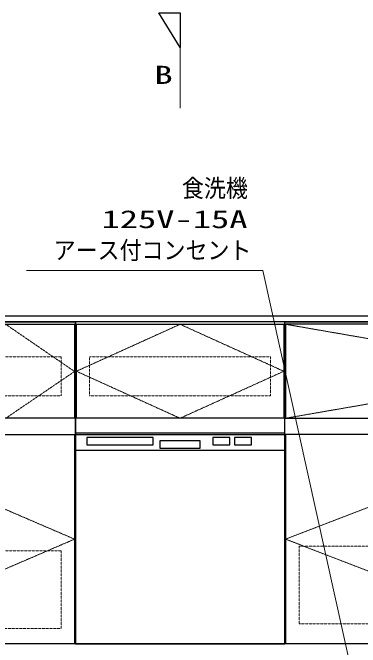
# Model space of a CAD drawing. Units: millimetres, scale not verified. Extents: x -9797 to 9797, y -4555 to 4555.
# Drawn here: x -7129 to -6381, y -1724 to -359 of the extents above; entities that cross this region are included whole.
import ezdxf
from ezdxf.enums import TextEntityAlignment as Align

# ---------------------------------------------------------------- set-up
doc = ezdxf.new("R2010")
doc.units = ezdxf.units.MM
doc.header["$LTSCALE"] = 30
for name, pattern in [('USER1', [0.375, 0.25, -0.125]), ('USER3', [2, 1.25, -0.25, 0.25, -0.25]), ('USER5', [1.125, 0.75, -0.125, 0.125, -0.125])]:
    doc.linetypes.add(name, pattern=pattern)
for name, color, linetype, lineweight in [('0-0_0', 7, 'Continuous', 25), ('0-2_細線ﾚｲﾔｰ', 91, 'USER1', 9), ('0-3_寸法ﾚｲﾔｰ', 30, 'Continuous', 13), ('0-5_1', 7, 'Continuous', 25), ('0-6_図面枠', 3, 'Continuous', 15)]:
    doc.layers.add(name, color=color, linetype=linetype, lineweight=lineweight)
doc.styles.add('ＭＳ ゴシック', font='')
doc.styles.get('ＭＳ ゴシック').set_extended_font_data('MS Gothic')

# ---------------------------------------------------------------- blocks, each defined once
blk = doc.blocks.new('A$C66068E6C')
at = {"layer": '0-0_0'}
for points in [[(0, 20760), (35100, 20760), (35100, 0), (0, 0)], [(60, 14550), (35040, 14550), (35040, 20610), (60, 20610)]]:
    blk.add_lwpolyline(points, close=True, dxfattribs=at)
blk.add_lwpolyline([(35040, 0), (35040, 13500), (60, 13500), (60, 0)], dxfattribs=at)
at = {"layer": '0-2_細線ﾚｲﾔｰ', "linetype": 'USER3'}
for p, q in [((35040, 20610), (60, 14550)), ((60, 20610), (35040, 14550))]:
    blk.add_line(p, q, dxfattribs=at)
blk.add_lwpolyline([(17550, 13500), (35040, 6750), (17550, 0), (60, 6750)], close=True, dxfattribs=at)
at = {"layer": '0-2_細線ﾚｲﾔｰ'}
for points in [[(25500, 2100), (32490, 2100), (32490, 8550), (25500, 8550)], [(34170, 1290), (930, 1290), (930, 6300), (34170, 6300)]]:
    blk.add_lwpolyline(points, close=True, dxfattribs=at)
blk.add_lwpolyline([(32190, 2100), (32190, 8160), (25800, 8160), (25800, 2100)], dxfattribs=at)
blk = doc.blocks.new('A$C62417985')
at = {"layer": '0-0_0'}
blk.add_line((-6750, 13500), (6750, 13500), dxfattribs=at)
at = {"layer": '0-5_1'}
for points in [[(-6750, 13500), (6750, 13500), (6750, 0), (-6750, 0)], [(-6750, 13500), (6750, 13500), (6750, 12465), (-6750, 12465)], [(-1735.6, 13299.1), (-6021.5, 13299.1), (-6021.5, 12832.5), (-1735.6, 12832.5)], [(3214, 13299.1), (2113, 13299.1), (2113, 12832.5), (3214, 12832.5)], [(4614.9, 13299.1), (3514, 13299.1), (3514, 12832.5), (4614.9, 12832.5)], [(1300.5, 13096.7), (-1300.5, 13096.7), (-1300.5, 12630), (1300.5, 12630)]]:
    blk.add_lwpolyline(points, close=True, dxfattribs=at)
blk = doc.blocks.new('A$C660A52EF')
at = {"layer": '0-0_0'}
blk.add_line((13500, 13590), (0, 13590), dxfattribs=at)
for points in [[(13500, 20760), (0, 20760), (0, 0), (13500, 0)], [(13440, 14550), (60, 14550), (60, 20610), (13440, 20610)]]:
    blk.add_lwpolyline(points, close=True, dxfattribs=at)
at = {"layer": '0-2_細線ﾚｲﾔｰ', "linetype": 'USER3'}
blk.add_lwpolyline([(6750, 20610), (60, 17580), (6750, 14550), (13440, 17580)], close=True, dxfattribs=at)
at = {"layer": '0-2_細線ﾚｲﾔｰ'}
blk.add_lwpolyline([(915, 15990), (12585, 15990), (12585, 18510), (915, 18510)], close=True, dxfattribs=at)
blk = doc.blocks.new('A$C660A548F')
at = {"layer": '0-0_0'}
for p, q in [((0, 20760), (31500, 20760)), ((0, 0), (0, 20760)), ((22500, 14550), (22500, 20760)), ((31500, 0), (31500, 20760))]:
    blk.add_line(p, q, dxfattribs=at)
for points in [[(4440, 14550), (60, 14550), (60, 20610), (4440, 20610)], [(31440, 14550), (22560, 14550), (22560, 20610), (31440, 20610)], [(31440, 0), (60, 0), (60, 13500), (31440, 13500)]]:
    blk.add_lwpolyline(points, close=True, dxfattribs=at)
at = {"layer": '0-2_細線ﾚｲﾔｰ', "linetype": 'USER5'}
blk.add_lwpolyline([(2250, 20610), (60, 17565), (2250, 14550), (4440, 17565)], close=True, dxfattribs=at)
at = {"layer": '0-2_細線ﾚｲﾔｰ', "linetype": 'USER3'}
for points in [[(27000, 20610), (22560, 17565), (27000, 14550), (31440, 17565)], [(15750, 13500), (60, 6750), (15750, 0), (31440, 6750)]]:
    blk.add_lwpolyline(points, close=True, dxfattribs=at)
at = {"layer": '0-2_細線ﾚｲﾔｰ'}
for points in [[(915, 16530), (3585, 16530), (3585, 18660), (915, 18660)], [(23415, 15990), (30585, 15990), (30585, 18510), (23415, 18510)], [(915, 990), (30585, 990), (30585, 6000), (915, 6000)]]:
    blk.add_lwpolyline(points, close=True, dxfattribs=at)
at = {"layer": '0-5_1'}
for p, q in [((4500, 14550), (4500, 20760)), ((31440, 14550), (60, 14550)), ((31500, 0), (0, 0))]:
    blk.add_line(p, q, dxfattribs=at)

msp = doc.modelspace()

# ---------------------------------------------------------------- linework, layer by layer
at = {"layer": '0-0_0'}
for points in [[(-6814.84, -358.89), (-6769.02, -358.89), (-6769.02, -433.89)], [(-5359.02, -1010.93), (-5359.02, -1023.93), (-8059.02, -1023.93), (-8059.02, -1010.93)]]:
    msp.add_lwpolyline(points, close=True, dxfattribs=at)
at = {"layer": '0-3_寸法ﾚｲﾔｰ'}
msp.add_lwpolyline([(-7099.04, -913.28), (-6591.33, -913.28), (-6398.77, -1781.5)], dxfattribs=at)
at = {"layer": '0-6_図面枠', "color": 7}
msp.add_line((-6769.02, -358.89), (-6769.02, -564.44), dxfattribs=at)
msp.add_lwpolyline([(-6814.84, -358.89), (-6769.02, -358.89), (-6769.02, -433.89)], close=True, dxfattribs=at)

# ---------------------------------------------------------------- block references
at = {"layer": '0-0_0', "xscale": 0.03333333, "yscale": 0.03333333}
for name, p in [('A$C660A548F', (-8044.02, -1715.93)), ('A$C660A52EF', (-6994.02, -1715.93)), ('A$C66068E6C', (-6544.02, -1715.93)), ('A$C62417985', (-6769.02, -1715.93))]:
    msp.add_blockref(name, p, dxfattribs=at)

# ---------------------------------------------------------------- texts
at = {"layer": '0-3_寸法ﾚｲﾔｰ', "color": 7, "style": 'ＭＳ ゴシック'}
for s, height, width, p in [('食洗機', 38.49, 0.9, (-6765.1, -767.05)), ('125V-15A', 38.48, 1.5, (-6937.99, -833.72)), ('アース付コンセント', 38.49, 0.9, (-7040.93, -900.38))]:
    msp.add_text(s, height=height, dxfattribs=dict(at, width=width)).set_placement(p, align=Align.BOTTOM_LEFT)
at = {"layer": '0-6_図面枠', "style": 'ＭＳ ゴシック', "width": 1.5}
msp.add_text('B', height=38.98, dxfattribs=at).set_placement((-6824.54, -523.79), align=Align.BOTTOM_LEFT)

doc.saveas('drawing.dxf')
